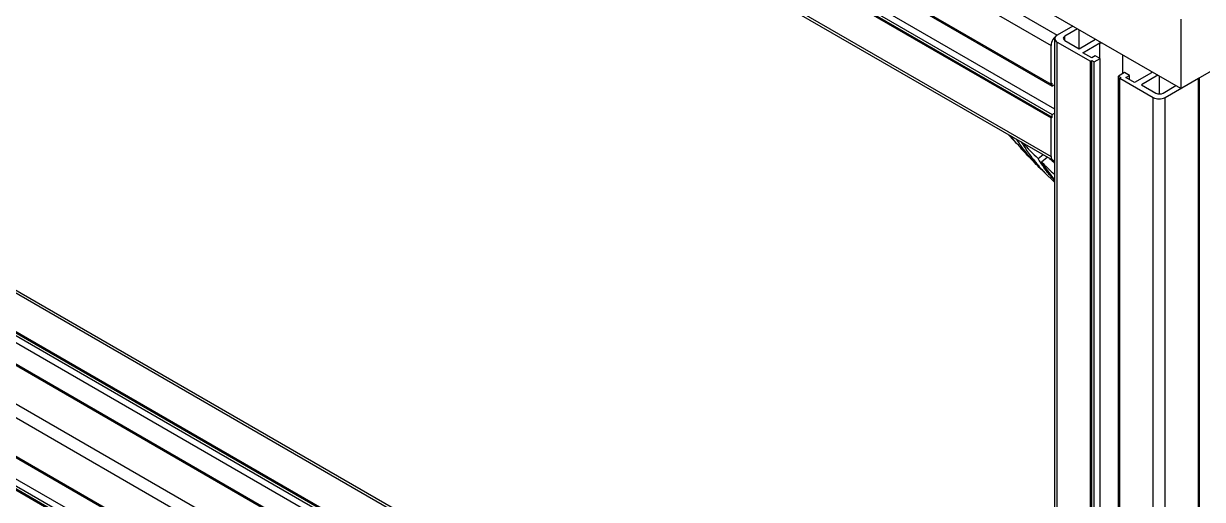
# Model space of a CAD drawing. Header units: millimetres. Extents: x 0 to 597, y 0 to 420.
# Drawn here: x 131.6 to 154.76, y 106.64 to 115.98 of the extents above; entities that cross this region are included whole.
import ezdxf

# ---------------------------------------------------------------- set-up
doc = ezdxf.new("R2010")
doc.units = ezdxf.units.MM

msp = doc.modelspace()

# ---------------------------------------------------------------- linework, layer by layer
at = {"color": 8, "linetype": 'Continuous', "lineweight": 25}
for p, q in [((151.852, 98.909), (93.918, 132.353)), ((151.852, 96.731), (92.032, 131.265)), ((125.194, 131.174), (151.901, 115.756)), ((125.14, 130.932), (151.783, 115.552)), ((123.347, 129.79), (151.783, 113.374)), ((151.901, 64.314), (151.901, 115.62)), ((152.052, 115.652), (152.052, 115.734)), ((153.786, 63.225), (153.786, 114.531)), ((154.022, 63.225), (154.022, 114.531))]:
    msp.add_line(p, q, dxfattribs=at)
at = {"color": 7, "linetype": 'Continuous', "lineweight": 25}
for p, q in [((151.852, 98.965), (94.001, 132.361)), ((151.852, 98.152), (93.263, 131.975)), ((151.852, 98.07), (93.216, 131.92)), ((151.852, 97.934), (93.216, 131.784)), ((151.852, 98.125), (93.263, 131.948)), ((151.852, 97.488), (92.688, 131.643)), ((151.852, 97.515), (92.735, 131.643)), ((154.329, 114.708), (125.355, 131.434)), ((151.783, 96.499), (91.915, 131.06)), ((124.538, 130.496), (151.807, 114.754)), ((124.602, 130.486), (151.783, 114.795)), ((151.783, 95.742), (91.915, 130.304)), ((151.807, 95.702), (91.938, 130.263)), ((124.147, 130.302), (151.852, 114.309)), ((124.217, 130.126), (151.807, 114.199)), ((124.154, 130.081), (151.783, 114.131)), ((124.179, 130.094), (151.807, 114.145)), ((151.807, 95.146), (91.938, 129.708)), ((151.807, 95.092), (91.938, 129.653)), ((151.852, 95.256), (92.056, 129.776)), ((123.087, 129.884), (151.817, 113.298)), ((151.783, 95.078), (91.915, 129.64)), ((154.329, 116.069), (154.329, 114.708)), ((152.207, 115.933), (151.901, 115.756)), ((152.301, 115.878), (152.052, 115.734)), ((152.334, 115.489), (152.334, 115.859)), ((151.783, 114.795), (151.783, 115.552)), ((151.852, 115.688), (151.852, 64.342)), ((151.901, 115.62), (152.556, 115.242)), ((152.052, 115.652), (152.334, 115.489)), ((152.334, 115.489), (152.655, 115.674)), ((152.405, 115.41), (152.74, 115.603)), ((152.74, 115.603), (152.778, 115.603)), ((152.74, 115.299), (152.74, 115.603)), ((152.58, 115.31), (152.405, 115.41)), ((152.65, 115.35), (152.58, 115.31)), ((152.745, 115.296), (152.65, 115.35)), ((153.192, 114.999), (153.192, 115.364)), ((154.329, 114.708), (155.601, 115.443)), ((152.556, 115.242), (152.58, 115.255)), ((152.556, 63.936), (152.556, 115.242)), ((152.58, 115.255), (152.627, 115.228)), ((152.58, 63.922), (152.58, 115.255)), ((152.627, 115.228), (152.745, 115.296)), ((152.627, 63.895), (152.627, 115.228)), ((152.745, 63.827), (152.745, 115.296)), ((153.225, 115.018), (153.108, 114.95)), ((153.108, 114.95), (153.155, 114.923)), ((153.108, 63.617), (153.108, 114.95)), ((153.155, 114.923), (153.131, 114.91)), ((153.131, 114.91), (153.786, 114.531)), ((153.131, 63.604), (153.131, 114.91)), ((153.32, 114.964), (153.225, 115.018)), ((153.249, 114.923), (153.32, 114.964)), ((153.423, 114.822), (153.249, 114.923)), ((153.32, 114.882), (153.32, 114.964)), ((153.758, 115.016), (153.423, 114.822)), ((153.881, 114.967), (153.56, 114.782)), ((153.758, 115.037), (153.758, 115.016)), ((153.914, 114.601), (153.914, 114.948)), ((154.022, 114.531), (154.677, 114.91)), ((154.677, 63.604), (154.677, 114.91)), ((154.701, 63.617), (154.701, 114.923)), ((151.807, 114.809), (151.783, 114.795)), ((151.807, 114.754), (151.807, 114.809)), ((151.852, 114.78), (151.807, 114.754)), ((153.56, 114.782), (153.843, 114.618)), ((153.984, 114.618), (154.234, 114.763)), ((151.783, 114.131), (151.807, 114.145)), ((151.807, 114.199), (151.852, 114.225)), ((151.807, 114.145), (151.807, 114.199)), ((151.783, 113.374), (151.783, 114.131)), ((151.068, 113.672), (150.956, 113.795)), ((151.527, 113.33), (151.625, 113.409)), ((151.592, 113.266), (151.708, 113.361)), ((151.749, 112.967), (151.852, 112.867))]:
    msp.add_line(p, q, dxfattribs=at)
for centre, radius, start, end in [((152.039, 115.54), 0.256, 122.6082, 177.3918), ((151.927, 115.688), 0.0728, 110.785, 249.2126), ((152.067, 115.693), 0.0437, 110.7848, 249.2152), ((153.914, 114.755), 0.154, 242.6125, 297.3875), ((153.904, 114.759), 0.256, 242.6117, 297.3891), ((162.057, 123.956), 14.96, 223.5888, 225.2608), ((161.572, 123.463), 14.268, 225.6169, 227.0593), ((161.743, 123.613), 14.333, 225.814, 226.3655), ((151.854, 113.362), 0.0719, 170.2946, 268.5274)]:
    msp.add_arc(centre, radius, start, end, dxfattribs=at)
for points, knots in [([(150.947, 113.8), (150.955, 113.791), (150.987, 113.754), (151.021, 113.718), (151.047, 113.691)], [0, 0, 0, 0, 0.24583, 1, 1, 1, 1]), ([(150.986, 113.778), (151.018, 113.733), (151.074, 113.657), (151.142, 113.59), (151.17, 113.561)], [0, 0, 0, 0, 0.580463, 1, 1, 1, 1]), ([(151.664, 113.053), (151.658, 113.058), (151.564, 113.136), (151.404, 113.314), (151.224, 113.526), (151.137, 113.665), (151.112, 113.705)], [0, 0, 0, 0, 0.027108, 0.42705, 0.834947, 1, 1, 1, 1]), ([(151.168, 113.559), (151.188, 113.536), (151.315, 113.398), (151.445, 113.266), (151.554, 113.156)], [0, 0, 0, 0, 0.162497, 1, 1, 1, 1]), ([(151.198, 113.656), (151.244, 113.582), (151.343, 113.423), (151.525, 113.198), (151.663, 113.042), (151.744, 112.97), (151.748, 112.966)], [0, 0, 0, 0, 0.293272, 0.636038, 0.979171, 1, 1, 1, 1]), ([(151.852, 112.897), (151.805, 112.95), (151.686, 113.085), (151.587, 113.237), (151.527, 113.33)], [0, 0, 0, 0, 0.391629, 1, 1, 1, 1]), ([(151.592, 113.266), (151.665, 113.156), (151.745, 113.034), (151.843, 112.926), (151.852, 112.916)], [0, 0, 0, 0, 0.907621, 1, 1, 1, 1])]:
    msp.add_open_spline(points, degree=3, knots=knots, dxfattribs=at)

doc.saveas('drawing.dxf')
